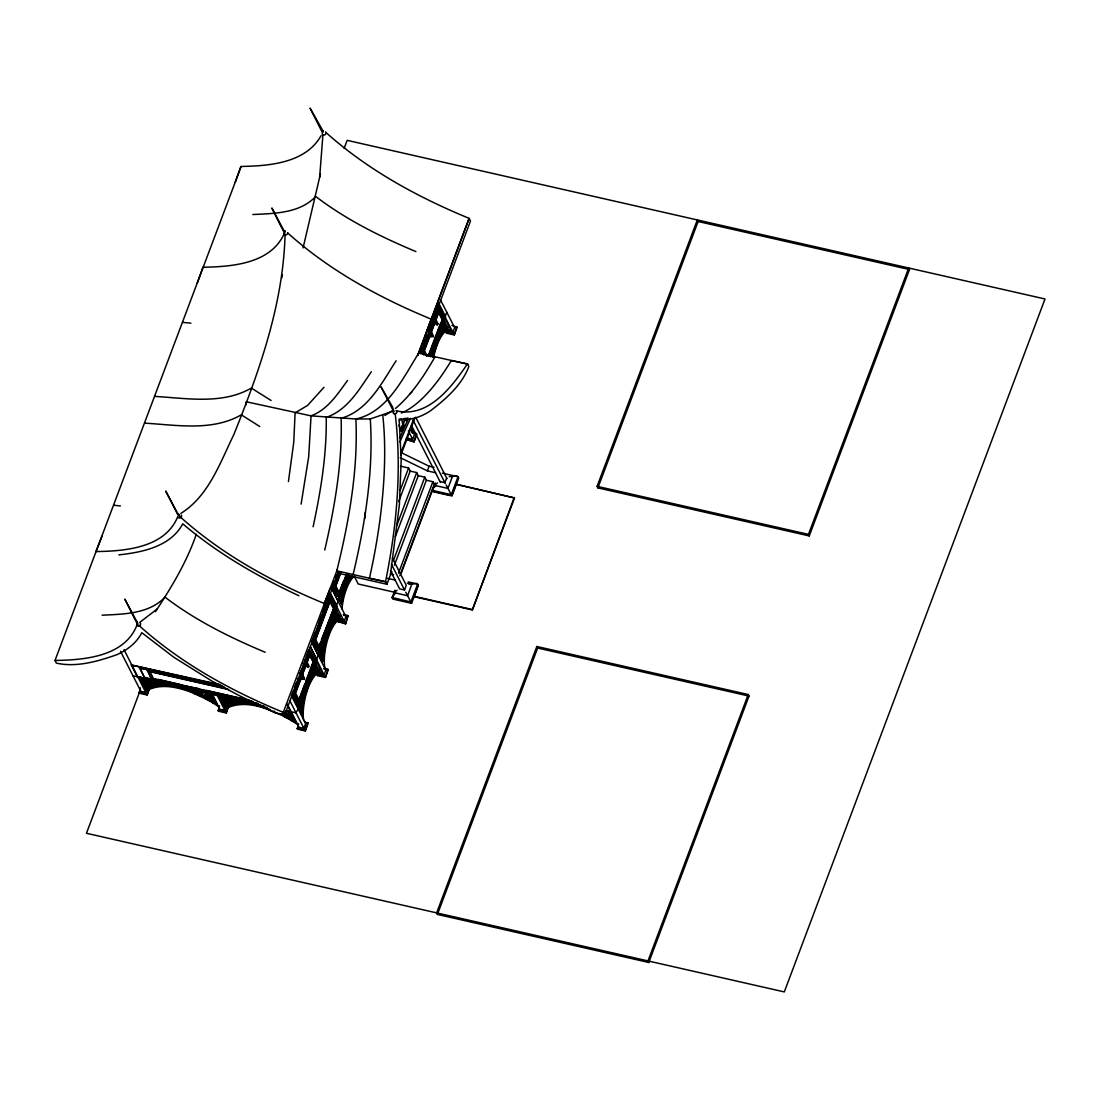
<?xml version="1.0" encoding="UTF-8"?>
<svg xmlns="http://www.w3.org/2000/svg" width="1100" height="1100" viewBox="0 0 1100 1100"><rect width="100%" height="100%" fill="white"/><g stroke="black" fill="none" stroke-linecap="round" stroke-linejoin="round"><path stroke-width="1.5" d="M307.147 685.107L308.303 683.54L307.147 684.612M307.464 685.176L306.707 684.447L307.478 684.681M328.226 631.812L331.127 627.151L329.986 629.283M435.971 342.595L437.126 341.028L435.971 342.114M436.288 342.678L435.531 341.949L436.288 342.183M246.153 404.8L246.18 401.748L311.053 415.869L355.891 418.99L370.288 418.962L391.751 411.551M296.918 678.618L301.593 678.205L300.176 675.098M297.894 678.851L302.445 678.452L300.946 675.207M298.21 679.635L304.562 679.071L300.836 670.436M426.745 336.353L431.296 335.954L429.069 331.238M425.48 337.288L433.428 336.572L429.688 327.938M149.875 681.711L149.875 680.831L143.495 680.391L149.738 681.862L150.067 681.038M143.495 680.391L147.524 680.061L151.772 682C150.796 684.09 157.19 682.44 155.884 684.709L156.846 684.365M240.144 699.93L241.051 700.783L238.123 700.535L239.566 701.291C243.416 706.338 231.756 697.524 230.917 699.201C222.104 694.664 243.952 704.289 235.923 702.35L234.974 702.694C236.252 700.425 229.859 702.061 230.849 699.985L228.855 698.857L230.615 700.604C229.639 702.694 236.032 701.044 234.74 703.312L235.689 702.969C245.121 701.91 210.265 695.764 226.834 697.414M136.661 622.215L136.785 623.439L137.926 623.59L124.781 599.087L134.585 618.668L136.703 622.49L137.321 621.967M283.69 231.124L283.827 232.347L284.955 232.499L271.824 207.996L281.614 227.59L283.731 231.371L284.35 230.876M392.934 410.053L381.054 386.925L392.439 406.78L394.034 411.551L392.934 411.084L393.195 409.888M143.261 681.45L142.766 680.501L152.35 683.691L151.016 685.204L149.93 684.888M342.045 598.249C340.093 595.018 342.623 597.974 341.591 598.977C345.702 590.095 340.959 602.635 342.21 598.125M352.275 576.152C348.906 576.304 341.66 604.065 343.09 592.433M343.42 592.501L343.434 595.719L344.575 589.669L343.104 590.865M312.345 675.854L314.215 671.027L314.146 674.946C312.606 678.865 311.754 674.644 312.702 676.981M312.675 675.923L314.531 671.096M333.424 622.559L335.28 617.732L335.225 621.651C333.657 625.749 332.832 621.335 333.781 623.7M333.754 622.627L335.28 617.732M432.919 349.663L434.404 345.854L434.995 346.995L433.84 350.048M441.21 334.414L442.736 328.57L444.331 330.055M443.039 328.515L442.97 332.434L441.526 334.482L442.832 328.776M285.093 234.039C283.305 303.793 259.559 370.686 233.778 434.72C220.041 462.825 208.643 496.155 180.867 513.384M322.905 134.846L319.674 177.141L303.091 247.871M311.314 679.47C311.96 676.239 312.359 669.515 311.135 676.473L309.595 682.151L311.314 679.47L312.125 673.709L309.623 681.202M332.379 626.189L332.929 620.345L332.668 622.627C331.389 623.342 330.192 630.245 331.499 627.77C334.153 624.36 333.465 615.519 332.214 623.178L330.688 627.908M438.433 338.704C442.599 329.285 434.349 348.507 440.454 335.349C442.956 329.629 439.024 333.204 439.808 330.591M167.558 683.581C166.334 685.506 174.831 686.043 171.091 684.942M245.809 701.223C244.076 702.487 244.942 701.869 243.554 703.464L241.381 702.171L243.072 701.319M302.748 702.914L303.05 698.308M323.826 649.619L324.129 645.013M430.732 356.854L431.942 355.74L432.328 356.4M432.506 357.115L432.974 353.416M302.789 709.981C300.424 711.906 303.105 705.925 302.211 707.41C302.294 705.966 300.327 711.714 302.472 709.912C302.844 723.924 299.241 701.869 299.09 707.19C299.351 705.746 301.125 705.402 299.819 704.041M322.589 655.875C323.07 642.868 325.036 676.225 319.385 653.51L335.995 609.331L340.23 617.059L338.69 615.271L337.796 618.186L339.529 615.684M315.728 664.991L315.26 663.273L316.498 667.879L315.494 665.885L314.889 667.398L314.022 666.586L313.555 667.274L314.6 667.164M336.339 609.977L334.07 615.106L336.339 609.977L336.806 611.71M444.139 324.816L443.933 327.676L444.317 324.83L442.379 324.761L442.846 324.074L443.382 324.816L443.905 323.345L445.486 325.05L444.084 320.76L445.28 324.679L444.043 323.524L443.328 326.246L444.263 327.759L444.95 326.081L443.919 324.803M347.779 580.442C347.641 586.41 349.607 579.329 347.091 581.254M431.984 355.424A28.669 9.694 -77.2 0 1 432.754 352.316L433.304 350.474M196.873 690.099L197.244 690.717C200.764 693.646 199.911 689.15 202.634 693.825L200.035 693.11L200.97 695.159C203.349 695.406 198.22 694.774 197.244 693.798L198.179 692.038L195.58 690.539M201.63 695.337L201.919 694.196L201.479 695.324M365.379 512.27L364.595 518.911M304.178 691.79L305.58 688.366C306.336 693.756 304.095 694.183 305.91 688.435L303.284 694.169L303.93 692.546M326.989 638.674L326.755 637.244L325.903 639.265L326.975 635.14L324.349 640.888L326.659 635.071L327.25 636.212L326.191 639.293L327.085 637.326L327.319 638.743L325.311 642.001L325.559 639.691L324.363 640.915M434.582 346.706L433.606 350.006L434.83 348.109L435.064 349.525L434.5 348.04L434.019 350.13M311.864 672.444L312.496 671.44L313.087 673.2L314.174 667.934L310.956 675.056L311.644 672.609M333.575 618.145C334.084 622.572 336.243 611.023 334.125 616.646C331.1 624.181 332.021 621.638 332.736 618.502M441.32 328.928L440.797 330.261L442.998 325.421L441.911 330.701L441.32 328.928L440.55 329.134M344.286 588.129L343.461 589.339L345.593 587.771L347.091 582.629L346.94 584.774L345.95 585.31M434.94 344.836L435.435 348.37L437.168 342.636L434.885 344.41M145.654 683.87L146.286 678.865M306.859 688.421C306.529 695.296 306.268 685.066 307.546 686.428L308.192 685.121M327.965 634.989C326.631 639.389 328.873 635.855 327.607 635.058M435.435 348.37C437.016 345.043 433.634 345.868 436.411 343.2M306.556 688.188L306.061 686.923M327.69 637.587L329.409 631.84L328.295 633.064C326.645 634.425 326.824 636.584 328.625 633.132L329.257 631.84M308.22 683.939C308.756 680.735 309.238 684.915 307.986 683.457M329.629 630.726L329.656 629.214M344.259 589.6L341.646 604.409L339.433 600.064L348.356 576.331C350.199 574.819 350.006 578.999 349.071 577.335L347.614 578.325L348.755 577.266C349.553 579.274 349.951 574.489 348.356 576.331M436.796 340.959L437.731 340.065L436.989 341.344M314.146 674.946L313.651 672.994L314.311 672.457L314.476 674.52L315.095 671.44L313.871 671.22M335.541 621.225C335.995 618.819 334.909 617.127 336.944 619.424C333.327 624.195 337.397 617.43 334.95 617.939M442.97 332.434C442.31 327.346 443.382 334.207 443.905 328.941M288.434 481.566L293.755 442.296L295.103 412.857L307.643 405.391L323.964 387.31M301.111 504.103L308.701 456.624L311.053 415.869C327.484 409.764 337.686 394.075 347.531 380.449M436.178 343.2L437.319 343.035M338.002 573.155L386.925 584.279L385.55 581.611C396.701 526.446 402.064 469.48 395.12 413.421M302.803 702.845C304.741 699.614 303.064 692.409 304.15 695.915C303.49 702.061 303.518 705.884 302.72 698.816M323.221 644.339L324.857 641.011L323.868 649.55M432.575 350.35L433.015 353.457M310.447 674.534L308.839 681.065L310.049 680.446L308.33 682.564L309.705 680.226L308.509 680.982L309.265 681.092M330.495 626.23L330.66 623.535L331.004 625.336L329.587 627.688L330.344 627.798M438.68 335.459C438.652 332.544 439.038 337.837 437.332 338.484L438.089 338.58C439.808 335.913 435.586 342.788 438.089 338.58M440.082 333.341L441.086 328.886M281.751 277.929L282.439 274.587M319.674 177.141L320.361 173.8M341.165 599.033C341.206 597.094 338.759 599.967 341.096 598.07M313.115 526.749C320.829 490.82 326.837 454.204 326.219 417.34C347.394 410.341 359.453 389.139 371.346 371.731M324.748 550.041C334.744 506.894 342.471 462.729 341.124 418.289C368.019 410.712 381.975 382.58 396.11 360.772M348.164 583.481L344.534 588.748M345.744 586.52L346.899 585.255L346.115 585.516M353.127 574.544C365.145 523.71 373.67 471.336 370.288 418.962M432.685 357.376L438.914 338.484L444.359 330.137L447.975 327.855L446.435 326.067L445.541 328.969L447.274 326.466M335.225 621.651L334.661 619.974L335.61 617.801M314.559 667.315C315.246 663.011 317.336 670.546 315.686 665.101M314.834 668.814L315.425 667.384M335.913 615.533L336.366 613.965L336.188 616.894L335.582 615.45L336.036 613.882L336.889 614.116C336.985 617.031 335.706 619.933 338.209 616.275C337.549 613.346 337.26 618.131 335.748 615.587M173.759 684.695C172.04 687.954 177.678 686.538 176.069 685.768M252.601 703.285C252.106 705.829 258.555 704.344 253.357 703.257M443.547 321.887L442.681 323.593M431.736 353.98L432.603 351.808L432.864 356.73M177.966 685.877L179.877 686.964L177.746 687.555L180.936 687.184M343.791 589.421L345.524 585.929M314.875 663.905L314.146 665.638M156.764 684.365L158.703 685.039L149.779 680.873M440.192 330.591L439.45 332.475M311.506 672.678L310.599 674.836M306.611 690.882L308.344 685.135L306.474 686.592M301.524 706.062L302.624 699.848L301.881 707.327L302.308 699.765L300.644 709.335M309.774 681.285L309.925 682.234M322.603 652.768L323.702 646.553L322.96 654.046L323.373 646.484L321.296 657.25L323.606 661.237M330.839 628.004L330.99 628.939M438.584 338.786L438.735 339.721M175.684 685.864L173.525 685.314M313.899 672.402L314.215 671.027M442.723 329.904L443.355 328.597M197.258 283.154L202.936 267.245C231.811 266.764 270.724 263.821 284.226 233.626M235.18 182.366L240.845 166.458C269.197 165.963 305.525 163.254 321.09 135.644M425.535 335.046L431.2 319.137C379.445 297.825 329.395 270.449 287.581 232.87M309.416 679.525L309.856 678.301M437.91 336.944L438.68 335.803M241.024 166.801L55 660.454L56.361 663.121C76.326 667.59 97.749 661.416 116.792 654.706C127.064 650.114 136.703 642.991 141.762 632.679L173.965 657.36L211.791 681.01L239.222 695.599L274.972 712.814L284.639 715.014L338.442 571.986M177.788 516.56C165.22 547.938 125.166 551.141 95.961 551.567L101.998 536.374M136.826 625.433C124.259 656.81 84.205 660.014 55 660.454M264.275 706.227L137.665 677.449L131.312 664.991L219.821 684.516M258.39 703.821L144.65 677.957L139.535 667.934L222.915 686.29M144.279 679.044L141.419 677.861M196.322 534.27C186.739 562.018 171.476 587.331 155.403 611.737M146.424 685.877L150.012 687.376L147.139 694.98L139.164 693.179L140.498 687.83M150.054 684.915L149.325 683.911C148.528 684.695 145.269 681.546 145.214 684.227L144.292 684.585L143.248 681.436M144.65 677.957L139.741 667.384M253.151 701.607L151.346 678.466L147.414 670.739L224.386 687.638M140.319 690.126L86.46 833.277L784.3 991.911L1045 298.98L347.16 140.346L344.135 148.39M144.292 684.585L145.447 683.595C145.502 680.914 148.761 684.076 149.559 683.293C150.205 686.207 149.353 684.846 153.491 685.506L156.269 686.029L152.653 687.28L151.058 686.579L153.024 685.561L156.035 686.648M151.882 687.514L146.754 689.398L145.667 686.194C149.545 685.754 145.31 685.231 147.153 683.595L149.669 685.506L149.215 686.592L151.882 687.514L149.449 685.974M146.754 689.398L146.988 688.779C171.022 679.319 196.762 692.808 217.36 704.77L212.314 694.87C208.835 693.357 208.285 694.884 212.08 695.489L212.314 694.87M120.532 651.351L140.869 691.281L145.764 692.395L147.524 687.72L143.935 680.68M151.346 678.466L147.62 670.189M143.729 679.773L150.37 680.102L158.95 684.214L157.08 683.485L155.65 685.341C156.942 683.072 150.549 684.709 151.539 682.632L150.384 681.202M147.139 694.98L149.614 686.606M152.653 687.28L151.291 685.96L152.199 685.822L152.116 684.31L150.755 683.444L142.532 681.134M178.076 687.692L178.337 686.964M177.746 687.555L179.025 686.152L179.905 686.648M179.644 687.582L179.314 685.699L180.139 686.029M178.929 687.885L179.877 686.964M181.363 685.286L198.275 688.531M180.991 687.459L181.266 686.689M181.706 688.091L184.649 687.308L183.728 688.408C177.155 688.243 193.71 690.346 193.325 690.896L192.514 689.727M182.683 687.321L181.857 688.462L182.531 687.913M182.036 688.669L181.94 687.459M182.971 688.916L187.866 689.631C187.88 691.79 189.778 689.288 193.091 691.515L188.691 689.026L189.489 689.123M182.792 686.895L184.374 686.799M187.633 690.25L187.811 688.82L187.866 689.631M196.46 690.346L196.928 691.721L194.067 689.81L191.345 689.549M203.926 691.694L207.089 694.32L205.576 694.416L206.305 695.09C211.062 697.482 208.258 692.299 209.66 695.654L206.071 695.709L205.81 693.798L207.322 693.701L204.847 692.395M205.37 698.803L213.716 703.285L214.39 702.35L212.726 701.346L212.864 698.775M222.406 695.901L225.555 697.263L220.261 696.465L223.589 696.396M223.383 702.556L224.208 700.7L226.738 701.168C228.511 703.257 222.145 699.779 224.304 702.199L223.383 702.556L221.856 698.486L231.44 701.663L230.093 703.175L229.006 702.859M228.511 706.874L226.229 712.965L218.254 711.15L219.574 705.815M226.93 700.7L228.635 701.264C230.587 703.257 226.174 703.079 231.206 704.866L225.83 707.369L224.758 704.179C228.635 703.725 224.386 703.202 226.242 701.566C229.171 705.114 229.873 702.199 232.567 703.477L235.345 704L231.729 705.251L230.134 704.55L232.1 703.533L235.111 704.633M225.83 707.369L226.064 706.75C240.226 700.329 256.506 704.399 270.421 709.541M226.6 705.705L224.84 710.366L219.945 709.253L212.053 693.756M222.571 698.376L228.814 699.834L229.144 699.009M226.229 712.965L228.69 704.577L225.5 703.849M231.729 705.251L230.367 703.931L231.275 703.808L231.206 702.295L229.845 701.415L221.609 699.105M257.579 705.416L256.382 703.354L257.812 704.784L256.822 705.526L257.812 704.784M256.822 705.526L258.72 705.554L257.276 703.23M257.153 705.664L257.414 704.935M258.005 705.856L258.445 705.114M258.005 704.894L260.067 705.43L260.246 704.536M263.491 705.911L261.374 706.503L261.016 705.444M266.942 707.602L260.782 706.062M261.113 706.64L261.607 705.884M262.048 706.888L264.454 707.644M274.106 711.095L274.601 711.59M283.676 713.914L279.207 714.093L284.144 714.45M417.56 355.424L469.123 218.35C417.354 197.038 367.317 169.661 325.49 132.083M337.288 569.594L283.278 712.346L284.639 715.014M417.918 355.259L469.123 218.35L470.484 221.018L420.668 353.444M287.279 704.165L299.035 727.224L303.916 728.338L305.676 723.676L291.445 695.736L293.232 690.965M294.429 687.789L296.23 683.018M306.226 656.439L308.619 650.072M319.165 673.723L324.046 674.836L325.806 670.175L311.575 642.221L315.164 632.692M319.289 621.692L321.64 615.477M322.809 612.37L324.555 607.695M326.356 602.924L328.144 598.152M336.421 614.584L339.295 620.221L344.176 621.335L345.936 616.66L331.705 588.72L334.689 580.773M335.885 577.596L337.081 574.406M420.888 351.643L422.084 348.466M423.28 345.29L425.081 340.519M435.078 313.94L436.879 309.169M287.801 710.971L296.024 712.841L298.43 708.331L292.091 695.888L298.609 678.549M300.988 672.251L303.944 664.373M305.126 661.224L310.461 647.048L324.046 674.836M317.914 654.679L312.221 642.373L329.945 593.395M338.044 601.164L332.351 588.871L338.278 573.114M420.942 353.389L427.474 336.05M429.839 329.752L432.795 321.874M433.991 318.725L438.666 304.397M310.255 651.956L314.627 660.55L298.072 704.55L292.971 694.513L296.876 684.118M302.115 670.189L303.875 665.527M306.157 659.436L308.962 652.011M330.303 597.163L313.748 641.163L318.863 651.2L335.418 607.2L330.303 597.163L334.757 607.049L318.202 651.049L313.101 641.011L317.006 630.616M319.33 624.456L324.596 610.459M326.851 604.45L325.834 609.056M333.781 586.025L337.7 575.616M425.728 341.619L421.822 352.027L423.94 355.039M428.051 335.472L426.951 340.285M430.389 329.244L432.149 324.582M435.022 316.938L437.814 309.512M306.254 661.072L310.173 650.664L315.288 660.701L298.732 704.701L293.618 694.664L299.255 679.663M302.184 671.894L305.113 664.111M339.515 572.66L333.877 587.661L338.993 597.685L347.861 574.118M422.469 352.165L428.697 335.61M430.457 330.949L433.964 321.613M435.105 318.574L439.024 308.179L444.139 318.202L429.949 355.919M306.24 661.966L309.884 654.143L313.816 661.87L299.021 701.223L294.429 693.357L299.778 679.126M302.129 672.898L305.044 665.115M314.559 639.842L330.014 600.641L333.946 608.369L319.151 647.721L314.559 639.842L319.151 647.721M346.376 575.327L338.621 594.069L334.689 586.341L340.038 572.11M425.246 354.723L423.28 350.859L428.643 336.627M430.98 330.399L433.909 322.63M435.091 319.481L438.735 311.657L442.681 319.371L429.055 355.575M299.021 701.223L295.075 693.495L300.438 679.264M302.197 674.602L305.704 665.266M306.281 663.712L309.884 654.143M315.205 639.994L330.014 600.641M339.281 594.206L335.335 586.493L340.697 572.261M426.553 356.152L423.94 351.01L429.289 336.765M431.049 332.104L434.555 322.768M435.146 321.214L438.735 311.657M300.63 679.649L295.556 693.124L299.104 700.095L313.349 662.255L309.788 655.284L306.474 664.098M302.376 674.974L305.896 665.651M329.918 601.769L315.686 639.623L319.234 646.58L333.479 608.74L329.368 600.49M340.299 574.186L335.816 586.107L339.364 593.079L346.486 574.159M430.072 335.596L424.408 350.625L427.254 356.194M431.241 332.489L434.748 323.153M435.889 320.127L438.652 312.785M285.931 711.15L291.129 711.741M291.156 713.46L291.39 712.841C287.911 711.329 287.361 712.855 291.156 713.46L290.043 711.274M298.361 701.071L304.879 683.76M306.061 680.611L312.579 663.3M318.491 647.57L320.265 642.84M321.447 639.705L333.946 608.369M338.621 594.069L343.365 581.474M428.409 355.424L440.248 323.95M428.56 356.015L442.2 319.756L438.089 311.506M338.924 595.966L347.201 573.966M429.303 355.768L443.493 318.065L438.377 308.028M284.446 716.774L292.793 721.256L293.466 720.321L291.816 719.331L292.188 715.935L290.565 713.556L288.613 714.381L290.428 716.485L286.522 715.935C288.145 715.357 287.911 714.739 284.295 713.171M302.514 698.899L301.194 704.399L301.414 702.212L300.039 702.185L308.894 678.659M312.084 670.161L314.353 664.125M335.692 607.406L298.43 708.331M341.316 621.362L344.575 622.105L336.284 605.839L347.531 575.96M430.196 356.235L444.414 318.423M446.765 312.18L430.842 356.373M436.411 340.574L438.047 336.229M300.369 702.268C300.905 697.524 302.857 698.418 304.012 694.485M307.038 684.53L309.224 678.727M318.56 654.83L336.944 605.99L330.591 593.533M338.69 601.315L348.769 574.53M330.99 623.604L327.786 631.152L328.543 631.4M341.041 596.723L341.894 594.454L342.829 595.719M343.296 592.501L342.086 593.01L343.255 590.851M346.761 582.56C345.043 583.839 346.83 580.456 348.109 580.511M347.93 578.394L348.686 576.4M304.576 721.834L308.165 723.332L305.305 730.936L297.33 729.121L298.65 723.786M451.976 325.462L457.146 327.332L454.286 334.936L446.311 333.121L447.067 329.299M400.716 453.516L413.408 419.76M324.706 668.319L328.295 669.817L325.435 677.435L317.46 675.62L318.601 672.581M400.922 455.015L414.81 418.096M407.756 438.24L412.651 439.354L414.397 434.679L410.809 427.639M305.484 726L304.315 729.121L289.809 700.631M305.305 730.936L307.766 722.549M325.435 677.435L327.896 669.048M345.166 623.15L337.191 621.335L345.565 623.934L348.026 615.546L343.241 614.46M413.641 441.169L405.666 439.354L414.026 441.953L416.501 433.565L411.716 432.479M454.286 334.936L456.761 326.549M345.565 623.934L348.026 615.546M414.026 441.953L416.886 434.335M400.139 490.449L408.595 467.995L400.441 466.139M398.709 501.559L410.176 471.089L408.595 467.995M396.784 525.498L416.694 472.574L410.176 471.089M395.34 536.621L418.275 475.668L416.694 472.574M393.415 560.56L424.793 477.152L418.275 475.668M400.249 457.683L427.364 470.882L429.124 466.221L434.019 467.335M386.925 584.279L390.39 575.066L399.396 504.652L401.184 459.828L399.149 419.018C409.942 420.846 420.777 417.024 429.811 411.29C445.5 399.424 461.835 385.179 468.848 366.52L467.486 363.853L451.357 360.498A226.531 76.588 -77.2 0 1 401.335 413.036M390.775 574.888L391.971 571.684M394.391 565.263L426.374 480.246L424.793 477.152M398.502 573.169L432.891 481.731L426.374 480.246M399.836 575.795L434.239 484.371L435.435 484.646L437.47 482.914M401.28 573.059L434.473 484.839L432.891 481.731M394.914 590.232L392.109 597.712L392.796 599.06L411.606 603.336L418.344 585.406L416.639 583.357L411.881 584.237L407.385 583.206M435.297 482.914L432.493 490.38L433.18 491.741L450.409 495.66M390.473 570.9L399.63 588.871L404.525 589.985L406.285 585.324L392.356 557.989M446.655 478.005L444.909 482.666L440.014 481.553M452.265 476.919L447.947 488.373L451.976 496.018L458.728 478.074L457.009 476.039L449.199 476.644M432.933 491.274L451.743 495.55L455.991 484.248L514.498 497.956L472.368 609.95L414.095 596.695L418.11 584.939M472.368 609.95L514.264 497.489M536.841 646.484L436.631 912.876L437.415 914.43L648.78 962.473L749.004 696.08L748.22 694.54L536.841 646.484L537.639 648.038L437.415 914.43M597.891 487.891L597.094 486.337L697.317 219.945L698.115 221.499L597.891 487.891L809.256 535.934L909.48 269.541L908.683 268.001L808.473 534.38L809.256 535.934M748.22 694.54L647.996 960.919L648.78 962.473M325.6 606.141L324.239 603.46L330.261 588.252M143.014 682.055L142.766 680.501M222.09 700.04L221.856 698.486M342.512 595.65L341.894 594.454M341.701 600.93L341.866 603.529L342.636 600.683L342.293 599.94L341.385 600.861L341.976 599.857L341.536 603.446L340.904 597.933M341.798 598.249L342.086 597.548M317.982 669.13C315.934 676.197 316.924 665.17 319.151 670.354L318.257 670.436C306.171 681.216 303.325 699.036 302.211 714.45M442.53 323.854L441.815 325.889L442.379 324.761M314.132 672.623C315.37 669.68 314.036 672.774 315.865 672.719L314.476 674.52M173.085 684.832L172.067 684.915M435.297 484.729L435.627 485.623L447.989 488.428L446.105 484.88M201.712 694.691L197.478 693.165L198.536 691.749L197.326 690.91L194.782 693.743L195.731 691.584L196.79 692.134M442.709 324.844L442.145 325.957L444.4 320.843M313.555 667.274L313.005 668.388L313.857 666.105M313.885 667.342L313.321 668.47L315.576 663.341M321.613 657.319L322.41 652.712M302.541 714.532L300.135 709.404L301.331 706.008M434.638 346.679L434.734 345.936L432.63 351.244M328.543 631.881L329.381 630.245M445.816 327.553C444.73 324.239 447.618 327.346 444.125 329.079C447.879 318.629 442.283 333.891 445.748 327.704M337.989 616.921L336.793 618.544L337.947 614.817L338.539 616.344L337.673 616.839M314.683 668.882C315.824 671.564 316.36 667.15 316.429 669.254C318.326 667.466 314.641 674.41 318.587 670.519M349.58 580.717L348.535 579.301L350.268 578.531L350.804 576.551L351.808 577.184L349.58 580.717L348.865 579.205M311.822 672.155L312.262 671.385M333.245 618.062L331.526 621.239M285.285 231.33L283.401 230.643L284.996 230.917M310.007 677.105L309.856 677.971M443.135 329.959C443.603 328.185 443.272 329.491 444.689 330.22L443.286 332.021M334.634 613.979C336.421 612.466 337.246 612.618 334.964 614.048M336.655 610.06L337.576 614.584L336.765 611.82M440.096 333.272C439.45 338.401 437.896 335.445 440.413 333.424L440.729 331.155L440.138 336.971M323.868 656.7L322.657 657.154M299.489 704.742L299.2 705.678M435.05 356.785C424.188 375.581 412.156 394.295 395.45 408.471M346.06 585.379L344.768 585.86L346.349 585.53M255.736 704.316L255.791 703.34M303.916 693.715C304.452 695.915 304.562 694.183 305.91 691.955M343.434 590.934L344.575 589.669M437.332 338.484L438.543 337.975L437.869 337.645M437.663 338.553L438.185 337.714M432.107 351.67L433.194 350.653M432.822 351.299L433.524 350.735L433.386 352.866L435.064 349.525M306.24 692.038C304.04 697.565 305.498 692.34 303.284 694.196M467.486 363.853C451.825 386.925 428.01 418.605 396.124 410.74M165.564 683.444C166.017 685.066 165.124 683.76 164.478 685.479L159.28 681.945L161.562 682.385M174.336 685.534L175.299 685.685M339.9 616.99C327.126 627.11 324.528 645.769 323.29 661.169M432.836 351.986C433.152 353.526 429.866 356.249 431.489 354.626M325.091 641.204L321.118 648.904L322.493 648.931L322.272 651.104L324.266 644.999M303.779 694.306L302.143 697.62M432.272 321.062L434.706 322.603L433.51 319.536M431.86 321.007L435.408 323.249L434.129 320.045M432.204 321.75L437.154 324.885L438.02 323.799L434.28 316.442M303.421 663.561L306.075 664.826M303.009 663.506L306.776 665.473L304.411 663.974M303.339 664.235L308.303 667.37L309.169 666.298L305.415 658.928M324.857 641.011C325.531 641.63 324.087 654.473 324.404 646.91C323.73 639.732 321.461 655.957 322.025 648.684M197.326 690.91L194.865 690.099M412.266 391.504L409.942 393.841M152.433 680.254L154.963 681.533M285.629 712.415L285.945 711.095M399.314 420.805L401.651 418.729L402.627 423.844L403.645 423.638L404.14 425.48L401.17 431.283L402.476 425.81L400.716 429.522L398.805 425.136M157.218 608.946L139.906 622.256M445.72 329.038L447.975 327.855M337.81 618.09L340.23 617.059M177.581 514.154L179.163 514.388M392.769 410.451L384.862 415.484M348.975 579.109L350.474 576.482L351.808 577.184M336.586 619.273L336.16 618.145M315.507 672.567L315.095 671.44M435.944 485.65L432.987 488.331L432.493 490.38L451.289 494.656L458.04 476.726L442.365 473.165M405.721 592.199L407.605 595.746L395.56 592.969L391.999 597.451L410.905 601.975L411.606 603.336M251.515 703.533C249.494 703.766 244.613 702.13 247.72 701.415M227.397 701.291L226.119 701.044L229.13 702.9M397.086 590.232L394.914 592.048L395.56 592.969M346.143 583.151L347.091 582.629M177.251 685.905L176.179 685.85M408.829 583.962L412.101 583.495L407.578 595.691L410.905 601.975L417.656 584.045L408.251 581.914M151.278 686.936L147.056 688.971L140.814 676.679M228.951 705.595L226.133 706.942L220.509 695.832M323.304 131.56L310.062 108.089L322.438 132.729L323.235 131.024M324.885 640.461C325.49 642.428 326.136 641.396 327.319 638.743M161.961 682.798L159.046 682.564L161.961 684.86M241.285 700.15L239.511 700.109M267.176 708.194L266.942 708.812M300.039 702.185C303.215 707.781 300.218 701.36 302.184 698.83L303.188 698.294M118.869 554.868C142.326 552.324 170.651 546.631 182.738 523.806C217.621 553.438 257.579 576.496 298.952 595.76M425.783 335.17L428.904 334.881M426.759 335.404L431.31 334.991M425.769 335.803L430.444 335.706L428.312 331.196M425.769 336.119L431.296 335.637M170.088 684.296C162.291 683.815 175.312 687.94 172.233 684.86M242.756 701.181L241.615 701.553L243.788 702.831C245.121 701.539 244.076 701.882 245.272 701.305M145.434 686.826C149.311 686.373 145.076 685.85 146.919 684.214L149.435 686.139M224.51 704.798C228.401 704.357 224.153 703.821 226.009 702.199L228.291 704.564L230.972 705.485M240.089 702.735L244.173 702.639M194.301 689.191L193.201 689.123M252.849 214.528C274.312 213.496 299.942 213.331 315.714 196.446C346.115 219.725 380.724 236.83 415.896 251.584M102.108 615.189C123.571 614.158 149.201 613.993 164.972 597.121C195.374 620.4 229.982 637.505 265.155 652.259M233.86 698.844C234.657 699.586 231.192 699.916 231.289 697.771M144.512 678.411L142.959 678.164M245.548 702.598L248.449 702.845M182.518 322.341L190.905 323.18M154.66 396.385C186.45 398.241 222.393 404.828 251.336 388.066L271.095 400.482M144.595 423.143C176.385 424.999 212.327 431.585 241.271 414.81L259.738 426.498M113.699 505.257L120.409 505.931M200.214 691.474L197.478 690.099M249.989 703.546C253.619 705.334 242.825 702.749 247.486 702.034M189.722 688.504L188.925 688.394L190.492 688.889M249.164 702.281L251.941 703.423L249.947 703.533M385.55 581.611L369.435 578.243A226.531 76.588 -77.2 0 0 382.759 415.14M222.805 697.744L228.951 698.816M698.115 221.499L909.48 269.541M433.606 357.418A28.669 9.694 -77.2 0 1 451.138 330.564L449.185 330.124A28.669 9.694 -77.2 0 0 447.136 329.395M448.016 331.224L452.911 332.337L454.658 327.676L440.55 299.97M445.926 332.351L453.901 334.166M438.268 334.702L438.955 334.936M467.665 364.196L418.743 353.086C402.985 378.07 387.475 412.046 355.891 418.99C358.201 470.236 348.975 521.249 336.82 570.831L385.729 581.955M597.094 486.337L808.473 534.38M427.364 470.882L435.518 472.739M514.498 497.956L455.991 484.248M390.376 573.911L393.635 574.654M386.994 578.215L395.147 580.058M413.861 596.241L472.12 609.482M393.69 592.061L358.229 584.004L354.283 576.249A26.166 8.841 -77.2 0 0 341.99 608.919M345.73 585.296L346.445 585.585M344.135 588.349L344.864 588.816M343.062 593.849L343.86 594.11M537.639 648.038L749.004 696.08M343.64 615.23L348.425 616.316M332.062 619.809L332.929 618.447M329.89 620.868L331.843 621.308M330.509 623.92L331.21 624.14M323.51 668.731L328.295 669.817M319.151 670.354L315.26 663.273M317.226 671.619L315.604 671.385L316.869 668.099L317.405 669.996L315.301 671.591L315.824 667.411C312.936 667.301 316.663 672.402 315.494 667.342M303.669 720.514A28.669 9.694 -77.2 0 1 308.591 686.964A28.669 9.694 -77.2 0 1 322.314 673.076L320.361 672.623A28.669 9.694 -77.2 0 0 318.312 671.894M314.022 673.612L313.266 673.558M325.036 676.651L317.061 674.85L317.46 675.62M308.798 682.165L308.468 682.096A28.669 9.694 -77.2 0 1 313.5 674.575M131.312 664.991L221.279 685.451M139.535 667.934L224.373 687.211M147.414 670.739L227.508 688.957M228.58 689.521L149.971 671.66L153.519 678.631L251.13 700.81M300.534 710.614L300.479 709.308M158.221 679.429L179.905 684.365M206.621 690.429L243.361 698.789M144.856 677.421L253.729 702.158M148.472 679.099L151.621 679.814M165.564 682.976L163.213 682.44L163.996 683.334L161.672 685.327C156.86 682.646 154.495 682.165 151.965 680.419M206.731 692.34L209.55 692.973M230.697 697.785L233.846 698.5M255.379 703.395L257.043 703.862M132.976 675.785L169.524 684.09M172.796 684.832L217.841 695.076M221.169 695.832L257.868 704.179M258.239 705.237L257.056 704.907M146.822 686.648L150.012 687.376M304.975 722.604L308.165 723.332M221.98 710.394L225.239 711.136L216.947 694.87M138.779 692.395L146.754 694.21M217.855 710.38L225.83 712.181M296.931 728.351L304.906 730.166M154.646 681.106L155.595 681.106M149.449 679.264L151.594 679.553M151.36 680.171L147.799 679.099M161.906 684.709L157.657 683.031L156.736 681.533M201.864 694.705L200.09 692.643L202.867 693.192L201.96 691.543M261.346 706.021L262.295 706.269M183.205 688.298L182.091 687.844M184.951 687.995L187.66 688.944M191.111 692.189C177.031 687.033 160.27 683.141 146.341 690.827L139.164 676.748M184.415 687.94L182.339 686.95M234.685 699.077L240.982 702.68L240.804 701.511L238.535 700.164M284.061 713.804C287.678 715.357 287.911 715.976 286.289 716.554L290.194 717.104L288.379 715L290.331 714.175L292.009 717.942M225.981 696.712L229.446 698.087M324.239 603.46C272.002 581.955 221.526 554.263 179.465 516.175M283.278 712.346C231.041 690.841 180.565 663.149 138.504 625.048M191.73 690.374L198.784 693.357M191.029 692.23L206.016 699.009M251.419 703.326C247.803 701.773 253.564 704.138 251.542 702.212M400.496 452.279L429.124 466.221M282.232 713.474L292.641 719.07M279.441 713.474L296.436 722.741L290.276 710.655M285.093 716.98C267.163 708.207 244.764 698.761 225.431 708.812L218.969 696.135M203.156 695.502L206.071 696.933M184.14 687.418L187.577 689.439M258.995 704.619L260.012 705.155M210.567 699.435L213.565 701.099M253.949 703.409L255.833 704.509M443.025 325.655L445.308 327.058M444.647 327.621L448.484 329.986M291.94 720.94L298.334 724.886M212.864 702.969L219.258 706.915M435.545 322.231L438.02 323.799M433.263 321.489L435.627 322.974M174.515 684.668L175.299 685.273M330.124 626.862L331.127 627.151M446.05 329.12L445.885 328.955M284.721 712.401L285.395 713.061C290.153 715.468 287.347 710.284 288.736 713.625L285.147 713.694L284.653 712.388L285.395 713.034L285.711 711.714M340.134 599.115L341.385 600.861M339.817 599.046L340.546 601.178L341.028 598.991M177.059 685.987L178.489 687.431M253.413 703.505L254.045 704.22L252.904 703.491M163.983 682.413L162.539 683.567L164.711 684.86C166.636 684.021 164.147 683.361 166.403 683.636M174.721 685.946L173.924 686.345L173.621 685.176M212.877 698.582L211.269 695.654L213.111 697.95L212.96 700.727L214.624 701.731L213.716 703.285M439.326 304.549L445.665 316.993M438.006 303.105L453.296 333.107M444.744 318.01L451.138 330.564M443.754 320.114L447.645 327.772M433.414 317.515L437.154 324.885M433.936 319L435.366 321.791M433.18 318.863L435.408 323.249M432.575 318.409L434.706 322.603M431.2 319.137L432.561 321.805M429.55 323.524L430.911 326.191M429.674 329.202L433.428 336.572M428.312 330.096L431.296 335.954M415.69 417.23L446.985 478.638M413.174 420.393L445.225 483.299M411.4 425.397L440.495 482.501M410.506 428.725L412.638 432.919A28.669 9.694 -77.2 0 1 411.909 425.824M408.334 430.897L412.651 439.354M391.366 564.163L404.525 589.985M333.96 588.94L337.604 596.104M329.285 592.089L335.514 604.312M310.461 647.048L316.814 659.491M315.92 660.523L322.314 673.076M309.238 654.005L312.51 660.44M304.549 660.014L308.303 667.37M304.315 661.361L306.556 665.748M304.439 662.31L305.855 665.087M300.822 671.701L304.562 679.071M299.461 672.595L302.445 678.452M299.461 674.011L301.593 678.205M287.403 705.375L290.923 712.277M223.011 698.651L224.441 701.47M219.67 695.269L220.261 696.465M210.966 693.303L212.08 695.489M140.58 677.298L141.185 678.48M123.998 649.66L145.764 692.395M292.793 721.256L293.7 719.702L291.954 718.053M432.864 352.275L434.734 349.456M404.14 418.344L404.415 421.479L405.996 418.069L406.354 419.953L407.784 420.118A244.571 82.692 -77.2 0 0 399.781 438.212M322.781 655.848L322.85 657.085M140.195 623.013A1.966 1.705 -27 0 1 139.329 625.9A1.966 1.705 -27 0 1 136.84 624.346M287.65 232.705A1.966 1.705 -27 0 1 286.11 234.891A1.966 1.705 -27 0 1 283.896 233.709M181.115 514.979A1.966 1.705 -27 0 1 180.881 517.467A1.966 1.705 -27 0 1 178.186 517.536M396.467 410.85A1.966 1.705 -27 0 1 395.354 413.82A1.966 1.705 -27 0 1 393.209 411.716M325.738 132.371A1.966 1.705 -27 0 1 324.596 134.915A1.966 1.705 -27 0 1 322.135 133.801M406.533 420.654A240.212 81.221 -77.2 0 1 407.88 417.821M400.455 429.949A244.571 82.692 -77.2 0 1 405.171 419.526M399.974 441.994A240.212 81.221 -77.2 0 1 410.493 418.413M433.166 350.79A28.669 9.694 -77.2 0 1 434.582 346.349M438.144 338.14A28.669 9.694 -77.2 0 1 444.812 330.055M325.022 668.621A28.669 9.694 -77.2 0 1 329.312 634.59A28.669 9.694 -77.2 0 1 343.393 619.781L341.44 619.341A28.669 9.694 -77.2 0 0 339.391 618.612M322.341 661.086A28.669 9.694 -77.2 0 1 322.877 652.396M324.239 644.641A28.669 9.694 -77.2 0 1 325.009 641.534M325.421 640.007A28.669 9.694 -77.2 0 1 326.343 637.024M327.36 634.15A28.669 9.694 -77.2 0 1 337.067 619.273M301.262 714.381A28.669 9.694 -77.2 0 1 301.799 705.691M302.83 699.476A28.669 9.694 -77.2 0 1 303.531 696.369M304.796 691.79A28.669 9.694 -77.2 0 1 305.759 688.848M205.067 696.163L200.131 696.121L205.301 695.86L204.188 694.65L209.137 697.895L207.666 697.098L207.446 697.95L210.292 699.023L211.282 697.909L209.522 696.41L211.2 696.3L209.289 697.029L211.104 699.132L207.212 698.582C212.314 699.036 201.286 693.536 205.067 696.163M177.567 514.181L165.701 491.054L178.833 515.556L177.54 514.332M321.007 653.62C318.808 654.115 322.561 652.121 321.049 650.65C318.423 652.493 321.558 658.707 321.007 653.62M336.572 612.604L336.806 613.291L336.572 612.604"/></g></svg>
